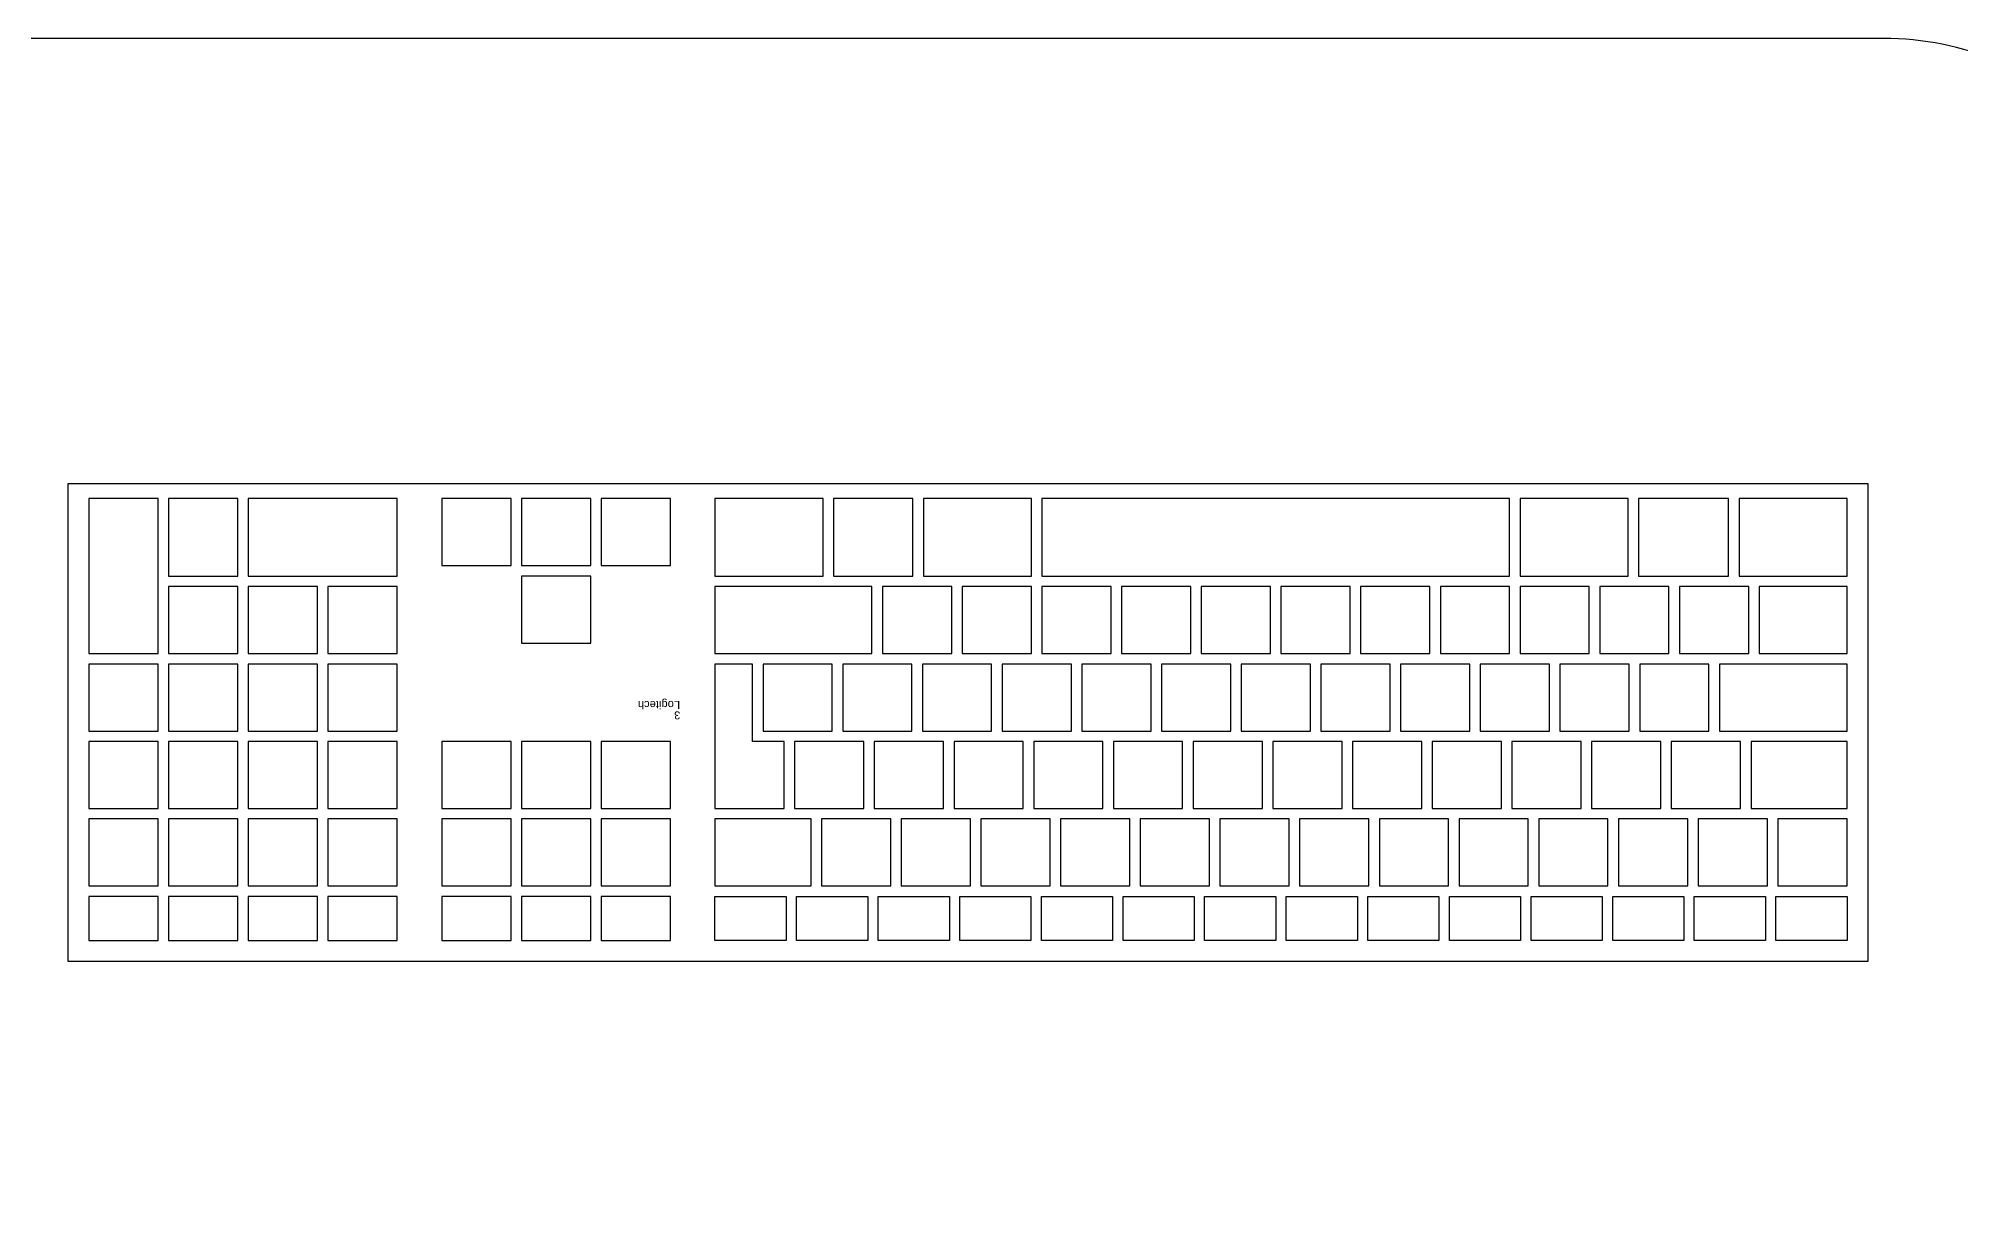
# Model space of a CAD drawing. Header units: inches. Extents: x 38 to 872, y -154 to 346.
# Drawn here: x 359.11 to 407.16, y 239.34 to 268.29 of the extents above; entities that cross this region are included whole.
import ezdxf

# ---------------------------------------------------------------- set-up
doc = ezdxf.new("R2010")
doc.units = ezdxf.units.IN
doc.header["$MEASUREMENT"] = 0
doc.styles.get("Standard").update_dxf_attribs({"font": 'arial.ttf'})

# ---------------------------------------------------------------- blocks, each defined once
blk = doc.blocks.new('Mesa')
blk.add_lwpolyline([(145.59, 115.783), (7.5, 115.783, 0.414214), (0, 108.283), (0, 7.5, 0.414214), (7.5, 0), (145.59, 0, 0.414214), (153.09, 7.5), (153.09, 108.283, 0.414214)], format="xyb", close=True)
for tag, p, flags in [('ID', (4.63, 109.471), 1), ('PC_DISPONIBLES', (4.666, 106.305), 3), ('PC_ACTUALES', (4.642, 104.708), 1)]:
    blk.add_attdef(tag, p, '', height=1, dxfattribs=dict(flags=flags))
blk.add_attdef('POSICION', (4.604, 107.926), '', height=1)
blk = doc.blocks.new('Keyboard')
for p, q in [((0, 11.93), (0, 0)), ((45, 11.93), (0, 11.93)), ((45, 0), (45, 11.93)), ((0.523, 11.407), (2.302, 11.407)), ((0.523, 10.308), (0.523, 11.407)), ((2.302, 11.407), (2.302, 10.308)), ((2.564, 11.407), (4.342, 11.407)), ((2.564, 10.308), (2.564, 11.407)), ((4.342, 11.407), (4.342, 10.308)), ((4.604, 11.407), (6.382, 11.407)), ((4.604, 10.308), (4.604, 11.407)), ((6.382, 11.407), (6.382, 10.308)), ((6.644, 11.407), (8.423, 11.407)), ((6.644, 10.308), (6.644, 11.407)), ((8.423, 11.407), (8.423, 10.308)), ((8.684, 11.407), (10.463, 11.407)), ((8.684, 10.308), (8.684, 11.407)), ((10.463, 11.407), (10.463, 10.308)), ((10.725, 11.407), (12.503, 11.407)), ((10.725, 10.308), (10.725, 11.407)), ((12.503, 11.407), (12.503, 10.308)), ((12.765, 11.407), (14.544, 11.407)), ((12.765, 10.308), (12.765, 11.407)), ((14.544, 11.407), (14.544, 10.308)), ((14.805, 11.407), (16.584, 11.407)), ((14.805, 10.308), (14.805, 11.407)), ((16.584, 11.407), (16.584, 10.308)), ((16.846, 11.407), (18.624, 11.407)), ((16.846, 10.308), (16.846, 11.407)), ((18.624, 11.407), (18.624, 10.308)), ((18.886, 11.407), (20.664, 11.407)), ((18.886, 10.308), (18.886, 11.407)), ((20.664, 11.407), (20.664, 10.308)), ((20.926, 11.407), (22.705, 11.407)), ((20.926, 10.308), (20.926, 11.407)), ((22.705, 11.407), (22.705, 10.308)), ((22.966, 11.407), (24.745, 11.407)), ((22.966, 10.308), (22.966, 11.407)), ((24.745, 11.407), (24.745, 10.308)), ((25.007, 11.407), (26.785, 11.407)), ((25.007, 10.308), (25.007, 11.407)), ((26.785, 11.407), (26.785, 10.308)), ((27.047, 11.407), (28.826, 11.407)), ((27.047, 10.308), (27.047, 11.407)), ((28.826, 11.407), (28.826, 10.308)), ((31.67, 11.408), (29.939, 11.408)), ((29.939, 11.408), (29.939, 10.309)), ((31.67, 10.309), (31.67, 11.408)), ((33.663, 11.408), (31.932, 11.408)), ((31.932, 11.408), (31.932, 10.309)), ((33.663, 10.309), (33.663, 11.408)), ((35.655, 11.408), (33.924, 11.408)), ((33.924, 11.408), (33.924, 10.309)), ((35.655, 10.309), (35.655, 11.408)), ((38.5, 11.408), (36.769, 11.408)), ((36.769, 11.408), (36.769, 10.309)), ((38.5, 10.309), (38.5, 11.408)), ((40.492, 11.408), (38.761, 11.408)), ((38.761, 11.408), (38.761, 10.309)), ((40.492, 10.309), (40.492, 11.408)), ((42.484, 11.408), (40.754, 11.408)), ((40.754, 11.408), (40.754, 10.309)), ((42.484, 10.309), (42.484, 11.408)), ((44.477, 11.408), (42.746, 11.408)), ((42.746, 11.408), (42.746, 10.309)), ((44.477, 10.309), (44.477, 11.408)), ((2.302, 10.308), (0.523, 10.308)), ((4.342, 10.308), (2.564, 10.308)), ((6.382, 10.308), (4.604, 10.308)), ((8.423, 10.308), (6.644, 10.308)), ((10.463, 10.308), (8.684, 10.308)), ((12.503, 10.308), (10.725, 10.308)), ((14.544, 10.308), (12.765, 10.308)), ((16.584, 10.308), (14.805, 10.308)), ((18.624, 10.308), (16.846, 10.308)), ((20.664, 10.308), (18.886, 10.308)), ((22.705, 10.308), (20.926, 10.308)), ((24.745, 10.308), (22.966, 10.308)), ((26.785, 10.308), (25.007, 10.308)), ((28.826, 10.308), (27.047, 10.308)), ((29.939, 10.309), (31.67, 10.309)), ((31.932, 10.309), (33.663, 10.309)), ((33.924, 10.309), (35.655, 10.309)), ((36.769, 10.309), (38.5, 10.309)), ((38.761, 10.309), (40.492, 10.309)), ((40.754, 10.309), (42.484, 10.309)), ((42.746, 10.309), (44.477, 10.309)), ((2.254, 10.047), (0.523, 10.047)), ((0.523, 10.047), (0.523, 8.372)), ((2.254, 8.372), (2.254, 10.047)), ((4.246, 10.047), (2.516, 10.047)), ((2.516, 10.047), (2.516, 8.372)), ((4.246, 8.372), (4.246, 10.047)), ((6.239, 10.047), (4.508, 10.047)), ((4.508, 10.047), (4.508, 8.372)), ((6.239, 8.372), (6.239, 10.047)), ((8.231, 10.047), (6.5, 10.047)), ((6.5, 10.047), (6.5, 8.372)), ((8.231, 8.372), (8.231, 10.047)), ((10.224, 10.047), (8.493, 10.047)), ((8.493, 10.047), (8.493, 8.372)), ((10.224, 8.372), (10.224, 10.047)), ((12.216, 10.047), (10.485, 10.047)), ((10.485, 10.047), (10.485, 8.372)), ((12.216, 8.372), (12.216, 10.047)), ((14.208, 10.047), (12.478, 10.047)), ((12.478, 10.047), (12.478, 8.372)), ((14.208, 8.372), (14.208, 10.047)), ((16.201, 10.047), (14.47, 10.047)), ((14.47, 10.047), (14.47, 8.372)), ((16.201, 8.372), (16.201, 10.047)), ((18.193, 10.047), (16.462, 10.047)), ((16.462, 10.047), (16.462, 8.372)), ((18.193, 8.372), (18.193, 10.047)), ((20.186, 10.047), (18.455, 10.047)), ((18.455, 10.047), (18.455, 8.372)), ((20.186, 8.372), (20.186, 10.047)), ((22.178, 10.047), (20.447, 10.047)), ((20.447, 10.047), (20.447, 8.372)), ((22.178, 8.372), (22.178, 10.047)), ((24.17, 10.047), (22.44, 10.047)), ((22.44, 10.047), (22.44, 8.372)), ((24.17, 8.372), (24.17, 10.047)), ((26.163, 10.047), (24.432, 10.047)), ((24.432, 10.047), (24.432, 8.372)), ((26.163, 8.372), (26.163, 10.047)), ((28.826, 10.047), (26.424, 10.047)), ((26.424, 10.047), (26.424, 8.372)), ((28.826, 10.047), (26.424, 10.047)), ((26.424, 10.047), (26.424, 8.372)), ((28.826, 10.047), (26.424, 10.047)), ((26.424, 10.047), (26.424, 8.372)), ((28.826, 10.047), (26.424, 10.047)), ((26.424, 10.047), (26.424, 8.372)), ((28.826, 10.047), (26.424, 10.047)), ((26.424, 10.047), (26.424, 8.372)), ((28.826, 10.047), (26.424, 10.047)), ((26.424, 10.047), (26.424, 8.372)), ((28.826, 10.047), (26.424, 10.047)), ((26.424, 10.047), (26.424, 8.372)), ((28.826, 10.047), (26.424, 10.047)), ((26.424, 10.047), (26.424, 8.372)), ((28.826, 10.047), (26.424, 10.047)), ((26.424, 10.047), (26.424, 8.372)), ((28.826, 10.047), (26.424, 10.047)), ((26.424, 10.047), (26.424, 8.372)), ((28.826, 10.047), (26.424, 10.047)), ((26.424, 10.047), (26.424, 8.372)), ((28.826, 10.047), (26.424, 10.047)), ((26.424, 10.047), (26.424, 8.372)), ((28.826, 10.047), (26.424, 10.047)), ((26.424, 10.047), (26.424, 8.372)), ((28.826, 8.372), (28.826, 10.047)), ((28.826, 8.372), (28.826, 10.047)), ((28.826, 8.372), (28.826, 10.047)), ((28.826, 8.372), (28.826, 10.047)), ((28.826, 8.372), (28.826, 10.047)), ((28.826, 8.372), (28.826, 10.047)), ((28.826, 8.372), (28.826, 10.047)), ((28.826, 8.372), (28.826, 10.047)), ((28.826, 8.372), (28.826, 10.047)), ((28.826, 8.372), (28.826, 10.047)), ((28.826, 8.372), (28.826, 10.047)), ((28.826, 8.372), (28.826, 10.047)), ((28.826, 8.372), (28.826, 10.047)), ((31.67, 10.047), (29.939, 10.047)), ((29.939, 10.047), (29.939, 8.373)), ((31.67, 8.373), (31.67, 10.047)), ((33.663, 10.047), (31.932, 10.047)), ((31.932, 10.047), (31.932, 8.373)), ((33.663, 8.373), (33.663, 10.047)), ((35.655, 10.047), (33.924, 10.047)), ((33.924, 10.047), (33.924, 8.373)), ((35.655, 8.373), (35.655, 10.047)), ((38.5, 10.047), (36.769, 10.047)), ((36.769, 10.047), (36.769, 8.373)), ((38.5, 8.373), (38.5, 10.047)), ((40.492, 10.047), (38.761, 10.047)), ((38.761, 10.047), (38.761, 8.373)), ((40.492, 8.373), (40.492, 10.047)), ((42.484, 10.047), (40.754, 10.047)), ((40.754, 10.047), (40.754, 8.373)), ((42.484, 8.373), (42.484, 10.047)), ((44.477, 10.047), (42.746, 10.047)), ((42.746, 10.047), (42.746, 8.373)), ((44.477, 8.373), (44.477, 10.047)), ((0.523, 8.372), (2.254, 8.372)), ((2.516, 8.372), (4.246, 8.372)), ((4.508, 8.372), (6.239, 8.372)), ((6.5, 8.372), (8.231, 8.372)), ((8.493, 8.372), (10.224, 8.372)), ((10.485, 8.372), (12.216, 8.372)), ((12.478, 8.372), (14.208, 8.372)), ((14.47, 8.372), (16.201, 8.372)), ((16.462, 8.372), (18.193, 8.372)), ((18.455, 8.372), (20.186, 8.372)), ((20.447, 8.372), (22.178, 8.372)), ((22.44, 8.372), (24.17, 8.372)), ((24.432, 8.372), (26.163, 8.372)), ((26.424, 8.372), (28.826, 8.372)), ((26.424, 8.372), (28.826, 8.372)), ((26.424, 8.372), (28.826, 8.372)), ((26.424, 8.372), (28.826, 8.372)), ((26.424, 8.372), (28.826, 8.372)), ((26.424, 8.372), (28.826, 8.372)), ((26.424, 8.372), (28.826, 8.372)), ((26.424, 8.372), (28.826, 8.372)), ((26.424, 8.372), (28.826, 8.372)), ((26.424, 8.372), (28.826, 8.372)), ((26.424, 8.372), (28.826, 8.372)), ((26.424, 8.372), (28.826, 8.372)), ((26.424, 8.372), (28.826, 8.372)), ((29.939, 8.373), (31.67, 8.373)), ((31.932, 8.373), (33.663, 8.373)), ((33.924, 8.373), (35.655, 8.373)), ((36.769, 8.373), (38.5, 8.373)), ((38.761, 8.373), (40.492, 8.373)), ((40.754, 8.373), (42.484, 8.373)), ((42.746, 8.373), (44.477, 8.373)), ((2.924, 8.111), (0.523, 8.111)), ((0.523, 8.111), (0.523, 6.436)), ((2.924, 8.111), (0.523, 8.111)), ((0.523, 8.111), (0.523, 6.436)), ((2.924, 8.111), (0.523, 8.111)), ((0.523, 8.111), (0.523, 6.436)), ((2.924, 8.111), (0.523, 8.111)), ((0.523, 8.111), (0.523, 6.436)), ((2.924, 8.111), (0.523, 8.111)), ((0.523, 8.111), (0.523, 6.436)), ((2.924, 8.111), (0.523, 8.111)), ((0.523, 8.111), (0.523, 6.436)), ((2.924, 8.111), (0.523, 8.111)), ((0.523, 8.111), (0.523, 6.436)), ((2.924, 8.111), (0.523, 8.111)), ((0.523, 8.111), (0.523, 6.436)), ((2.924, 8.111), (0.523, 8.111)), ((0.523, 8.111), (0.523, 6.436)), ((2.924, 8.111), (0.523, 8.111)), ((0.523, 8.111), (0.523, 6.436)), ((2.924, 8.111), (0.523, 8.111)), ((0.523, 8.111), (0.523, 6.436)), ((2.924, 8.111), (0.523, 8.111)), ((0.523, 8.111), (0.523, 6.436)), ((2.924, 8.111), (0.523, 8.111)), ((0.523, 8.111), (0.523, 6.436)), ((2.924, 6.436), (2.924, 8.111)), ((2.924, 6.436), (2.924, 8.111)), ((2.924, 6.436), (2.924, 8.111)), ((2.924, 6.436), (2.924, 8.111)), ((2.924, 6.436), (2.924, 8.111)), ((2.924, 6.436), (2.924, 8.111)), ((2.924, 6.436), (2.924, 8.111)), ((2.924, 6.436), (2.924, 8.111)), ((2.924, 6.436), (2.924, 8.111)), ((2.924, 6.436), (2.924, 8.111)), ((2.924, 6.436), (2.924, 8.111)), ((2.924, 6.436), (2.924, 8.111)), ((2.924, 6.436), (2.924, 8.111)), ((4.917, 8.111), (3.186, 8.111)), ((3.186, 8.111), (3.186, 6.436)), ((4.917, 6.436), (4.917, 8.111)), ((6.909, 8.111), (5.178, 8.111)), ((5.178, 8.111), (5.178, 6.436)), ((6.909, 6.436), (6.909, 8.111)), ((8.902, 8.111), (7.171, 8.111)), ((7.171, 8.111), (7.171, 6.436)), ((8.902, 6.436), (8.902, 8.111)), ((10.894, 8.111), (9.163, 8.111)), ((9.163, 8.111), (9.163, 6.436)), ((10.894, 6.436), (10.894, 8.111)), ((12.886, 8.111), (11.156, 8.111)), ((11.156, 8.111), (11.156, 6.436)), ((12.886, 6.436), (12.886, 8.111)), ((14.879, 8.111), (13.148, 8.111)), ((13.148, 8.111), (13.148, 6.436)), ((14.879, 6.436), (14.879, 8.111)), ((16.871, 8.111), (15.14, 8.111)), ((15.14, 8.111), (15.14, 6.436)), ((16.871, 6.436), (16.871, 8.111)), ((18.864, 8.111), (17.133, 8.111)), ((17.133, 8.111), (17.133, 6.436)), ((18.864, 6.436), (18.864, 8.111)), ((20.856, 8.111), (19.125, 8.111)), ((19.125, 8.111), (19.125, 6.436)), ((20.856, 6.436), (20.856, 8.111)), ((22.848, 8.111), (21.118, 8.111)), ((21.118, 8.111), (21.118, 6.436)), ((22.848, 6.436), (22.848, 8.111)), ((24.841, 8.111), (23.11, 8.111)), ((23.11, 8.111), (23.11, 6.436)), ((24.841, 6.436), (24.841, 8.111)), ((26.833, 8.111), (25.102, 8.111)), ((25.102, 8.111), (25.102, 6.436)), ((26.833, 6.436), (26.833, 8.111)), ((28.826, 8.111), (27.095, 8.111)), ((27.095, 8.111), (27.095, 6.436)), ((28.826, 4.5), (28.826, 8.111)), ((31.67, 8.111), (29.939, 8.111)), ((29.939, 8.111), (29.939, 6.437)), ((31.67, 6.437), (31.67, 8.111)), ((33.663, 8.111), (31.932, 8.111)), ((31.932, 8.111), (31.932, 6.437)), ((33.663, 6.437), (33.663, 8.111)), ((35.655, 8.111), (33.924, 8.111)), ((33.924, 8.111), (33.924, 6.437)), ((35.655, 6.437), (35.655, 8.111)), ((38.5, 8.111), (36.769, 8.111)), ((36.769, 8.111), (36.769, 6.437)), ((38.5, 6.437), (38.5, 8.111)), ((40.492, 8.111), (38.761, 8.111)), ((38.761, 8.111), (38.761, 6.437)), ((40.492, 6.437), (40.492, 8.111)), ((42.484, 8.111), (40.754, 8.111)), ((40.754, 8.111), (40.754, 6.437)), ((42.484, 6.437), (42.484, 8.111)), ((44.477, 8.111), (42.746, 8.111)), ((42.746, 8.111), (42.746, 6.437)), ((44.477, 6.437), (44.477, 8.111)), ((0.523, 6.436), (2.924, 6.436)), ((0.523, 6.436), (2.924, 6.436)), ((0.523, 6.436), (2.924, 6.436)), ((0.523, 6.436), (2.924, 6.436)), ((0.523, 6.436), (2.924, 6.436)), ((0.523, 6.436), (2.924, 6.436)), ((0.523, 6.436), (2.924, 6.436)), ((0.523, 6.436), (2.924, 6.436)), ((0.523, 6.436), (2.924, 6.436)), ((0.523, 6.436), (2.924, 6.436)), ((0.523, 6.436), (2.924, 6.436)), ((0.523, 6.436), (2.924, 6.436)), ((0.523, 6.436), (2.924, 6.436)), ((3.186, 6.436), (4.917, 6.436)), ((5.178, 6.436), (6.909, 6.436)), ((7.171, 6.436), (8.902, 6.436)), ((9.163, 6.436), (10.894, 6.436)), ((11.156, 6.436), (12.886, 6.436)), ((13.148, 6.436), (14.879, 6.436)), ((15.14, 6.436), (16.871, 6.436)), ((17.133, 6.436), (18.864, 6.436)), ((19.125, 6.436), (20.856, 6.436)), ((21.118, 6.436), (22.848, 6.436)), ((23.11, 6.436), (24.841, 6.436)), ((25.102, 6.436), (26.833, 6.436)), ((27.095, 6.436), (27.885, 6.436)), ((27.885, 6.436), (27.885, 4.5)), ((29.939, 6.437), (31.67, 6.437)), ((31.932, 6.437), (33.663, 6.437)), ((33.924, 6.437), (35.655, 6.437)), ((36.769, 6.437), (38.5, 6.437)), ((38.761, 6.437), (40.492, 6.437)), ((40.754, 6.437), (42.484, 6.437)), ((42.746, 6.437), (44.477, 6.437)), ((3.715, 6.175), (0.523, 6.175)), ((0.523, 6.175), (0.523, 4.5)), ((3.715, 4.5), (3.715, 6.175)), ((5.707, 6.175), (3.976, 6.175)), ((3.976, 6.175), (3.976, 4.5)), ((5.707, 4.5), (5.707, 6.175)), ((7.7, 6.175), (5.969, 6.175)), ((5.969, 6.175), (5.969, 4.5)), ((7.7, 4.5), (7.7, 6.175)), ((9.692, 6.175), (7.961, 6.175)), ((7.961, 6.175), (7.961, 4.5)), ((9.692, 4.5), (9.692, 6.175)), ((11.684, 6.175), (9.954, 6.175)), ((9.954, 6.175), (9.954, 4.5)), ((11.684, 4.5), (11.684, 6.175)), ((13.677, 6.175), (11.946, 6.175)), ((11.946, 6.175), (11.946, 4.5)), ((13.677, 4.5), (13.677, 6.175)), ((15.669, 6.175), (13.938, 6.175)), ((13.938, 6.175), (13.938, 4.5)), ((15.669, 4.5), (15.669, 6.175)), ((17.662, 6.175), (15.931, 6.175)), ((15.931, 6.175), (15.931, 4.5)), ((17.662, 4.5), (17.662, 6.175)), ((19.654, 6.175), (17.923, 6.175)), ((17.923, 6.175), (17.923, 4.5)), ((19.654, 4.5), (19.654, 6.175)), ((21.646, 6.175), (19.916, 6.175)), ((19.916, 6.175), (19.916, 4.5)), ((21.646, 4.5), (21.646, 6.175)), ((23.639, 6.175), (21.908, 6.175)), ((21.908, 6.175), (21.908, 4.5)), ((23.639, 4.5), (23.639, 6.175)), ((25.631, 6.175), (23.9, 6.175)), ((23.9, 6.175), (23.9, 4.5)), ((25.631, 4.5), (25.631, 6.175)), ((27.624, 6.175), (25.893, 6.175)), ((25.893, 6.175), (25.893, 4.5)), ((27.624, 4.5), (27.624, 6.175)), ((38.5, 6.175), (36.769, 6.175)), ((36.769, 6.175), (36.769, 4.501)), ((38.5, 4.501), (38.5, 6.175)), ((40.492, 6.175), (38.761, 6.175)), ((38.761, 6.175), (38.761, 4.501)), ((40.492, 4.501), (40.492, 6.175)), ((42.484, 6.175), (40.754, 6.175)), ((40.754, 6.175), (40.754, 4.501)), ((42.484, 4.501), (42.484, 6.175)), ((44.477, 6.175), (42.746, 6.175)), ((42.746, 6.175), (42.746, 4.501)), ((44.477, 4.501), (44.477, 6.175)), ((0.523, 4.5), (3.715, 4.5)), ((3.976, 4.5), (5.707, 4.5)), ((5.969, 4.5), (7.7, 4.5)), ((7.961, 4.5), (9.692, 4.5)), ((9.954, 4.5), (11.684, 4.5)), ((11.946, 4.5), (13.677, 4.5)), ((13.938, 4.5), (15.669, 4.5)), ((15.931, 4.5), (17.662, 4.5)), ((17.923, 4.5), (19.654, 4.5)), ((19.916, 4.5), (21.646, 4.5)), ((21.908, 4.5), (23.639, 4.5)), ((23.9, 4.5), (25.631, 4.5)), ((25.893, 4.5), (27.624, 4.5)), ((27.885, 4.5), (28.826, 4.5)), ((36.769, 4.501), (38.5, 4.501)), ((38.761, 4.501), (40.492, 4.501)), ((40.754, 4.501), (42.484, 4.501)), ((42.746, 4.501), (44.477, 4.501)), ((2.722, 4.239), (0.523, 4.239)), ((0.523, 4.239), (0.523, 2.564)), ((2.722, 2.564), (2.722, 4.239)), ((4.714, 4.239), (2.983, 4.239)), ((2.983, 4.239), (2.983, 2.564)), ((4.714, 2.564), (4.714, 4.239)), ((6.706, 4.239), (4.976, 4.239)), ((4.976, 4.239), (4.976, 2.564)), ((6.706, 2.564), (6.706, 4.239)), ((8.699, 4.239), (6.968, 4.239)), ((6.968, 4.239), (6.968, 2.564)), ((8.699, 2.564), (8.699, 4.239)), ((10.691, 4.239), (8.96, 4.239)), ((8.96, 4.239), (8.96, 2.564)), ((10.691, 2.564), (10.691, 4.239)), ((12.684, 4.239), (10.953, 4.239)), ((10.953, 4.239), (10.953, 2.564)), ((12.684, 2.564), (12.684, 4.239)), ((14.676, 4.239), (12.945, 4.239)), ((12.945, 4.239), (12.945, 2.564)), ((14.676, 2.564), (14.676, 4.239)), ((16.668, 4.239), (14.938, 4.239)), ((14.938, 4.239), (14.938, 2.564)), ((16.668, 2.564), (16.668, 4.239)), ((18.661, 4.239), (16.93, 4.239)), ((16.93, 4.239), (16.93, 2.564)), ((18.661, 2.564), (18.661, 4.239)), ((20.653, 4.239), (18.922, 4.239)), ((18.922, 4.239), (18.922, 2.564)), ((20.653, 2.564), (20.653, 4.239)), ((22.646, 4.239), (20.915, 4.239)), ((20.915, 4.239), (20.915, 2.564)), ((22.646, 2.564), (22.646, 4.239)), ((24.638, 4.239), (22.907, 4.239)), ((22.907, 4.239), (22.907, 2.564)), ((24.638, 2.564), (24.638, 4.239)), ((28.826, 4.239), (24.9, 4.239)), ((24.9, 4.239), (24.9, 2.564)), ((28.826, 2.564), (28.826, 4.239)), ((33.663, 3.977), (31.932, 3.977)), ((31.932, 3.977), (31.932, 2.303)), ((33.663, 2.303), (33.663, 3.977)), ((38.5, 4.239), (36.769, 4.239)), ((36.769, 4.239), (36.769, 2.565)), ((38.5, 2.565), (38.5, 4.239)), ((40.492, 4.239), (38.761, 4.239)), ((38.761, 4.239), (38.761, 2.565)), ((40.492, 2.565), (40.492, 4.239)), ((42.484, 4.239), (40.754, 4.239)), ((40.754, 4.239), (40.754, 2.565)), ((42.484, 2.565), (42.484, 4.239)), ((44.477, 4.239), (42.746, 4.239)), ((42.746, 4.239), (42.746, 0.367)), ((44.477, 0.367), (44.477, 4.239)), ((0.523, 2.564), (2.722, 2.564)), ((2.983, 2.564), (4.714, 2.564)), ((4.976, 2.564), (6.706, 2.564)), ((6.968, 2.564), (8.699, 2.564)), ((8.96, 2.564), (10.691, 2.564)), ((10.953, 2.564), (12.684, 2.564)), ((12.945, 2.564), (14.676, 2.564)), ((14.938, 2.564), (16.668, 2.564)), ((16.93, 2.564), (18.661, 2.564)), ((18.922, 2.564), (20.653, 2.564)), ((20.915, 2.564), (22.646, 2.564)), ((22.907, 2.564), (24.638, 2.564)), ((24.9, 2.564), (28.826, 2.564)), ((36.769, 2.565), (38.5, 2.565)), ((38.761, 2.565), (40.492, 2.565)), ((40.754, 2.565), (42.484, 2.565)), ((3.224, 2.303), (0.523, 2.303)), ((0.523, 2.303), (0.523, 0.367)), ((3.224, 0.367), (3.224, 2.303)), ((5.736, 2.303), (3.486, 2.303)), ((3.486, 2.303), (3.486, 0.367)), ((5.736, 0.367), (5.736, 2.303)), ((8.699, 2.303), (5.998, 2.303)), ((5.998, 2.303), (5.998, 0.367)), ((8.699, 0.367), (8.699, 2.303)), ((20.653, 2.303), (8.96, 2.303)), ((8.96, 2.303), (8.96, 0.367)), ((20.653, 0.367), (20.653, 2.303)), ((23.616, 2.303), (20.915, 2.303)), ((20.915, 2.303), (20.915, 0.367)), ((23.616, 0.367), (23.616, 2.303)), ((25.863, 2.303), (23.878, 2.303)), ((23.878, 2.303), (23.878, 0.367)), ((25.863, 0.367), (25.863, 2.303)), ((28.826, 2.303), (26.124, 2.303)), ((26.124, 2.303), (26.124, 0.367)), ((28.826, 0.367), (28.826, 2.303)), ((31.67, 2.041), (29.939, 2.041)), ((29.939, 2.041), (29.939, 0.367)), ((31.67, 0.367), (31.67, 2.041)), ((31.932, 2.303), (33.663, 2.303)), ((33.663, 2.041), (31.932, 2.041)), ((31.932, 2.041), (31.932, 0.367)), ((33.663, 0.367), (33.663, 2.041)), ((35.655, 2.041), (33.924, 2.041)), ((33.924, 2.041), (33.924, 0.367)), ((35.655, 0.367), (35.655, 2.041)), ((40.492, 2.303), (36.769, 2.303)), ((36.769, 2.303), (36.769, 0.367)), ((40.492, 0.367), (40.492, 2.303)), ((42.484, 2.303), (40.754, 2.303)), ((40.754, 2.303), (40.754, 0.367)), ((42.484, 0.367), (42.484, 2.303)), ((0, 0), (45, 0)), ((0.523, 0.367), (3.224, 0.367)), ((3.486, 0.367), (5.736, 0.367)), ((5.998, 0.367), (8.699, 0.367)), ((8.96, 0.367), (20.653, 0.367)), ((20.915, 0.367), (23.616, 0.367)), ((23.878, 0.367), (25.863, 0.367)), ((26.124, 0.367), (28.826, 0.367)), ((29.939, 0.367), (31.67, 0.367)), ((31.932, 0.367), (33.663, 0.367)), ((33.924, 0.367), (35.655, 0.367)), ((36.769, 0.367), (40.492, 0.367)), ((40.754, 0.367), (42.484, 0.367)), ((42.746, 0.367), (44.477, 0.367))]:
    blk.add_line(p, q)
for tag, p in [('PUESTO', (29.69, 5.684)), ('MARCA', (29.697, 5.423))]:
    blk.add_attdef(tag, p, '', height=0.2)
for tag, p, flags in [('ID', (29.697, 5.959), 5), ('TIEMPO_DE_USO', (29.675, 5.162), 1)]:
    blk.add_attdef(tag, p, '', height=0.2, dxfattribs=dict(flags=flags))

msp = doc.modelspace()

# ---------------------------------------------------------------- block references
msp.add_blockref('Mesa', (259.645, 152.507))
at = {"rotation": 180.0000000000008}
msp.add_blockref('Keyboard', (404.848, 257.155), dxfattribs=at).add_auto_attribs({'PUESTO': '3', 'MARCA': 'Logitech'})

doc.saveas('drawing.dxf')
